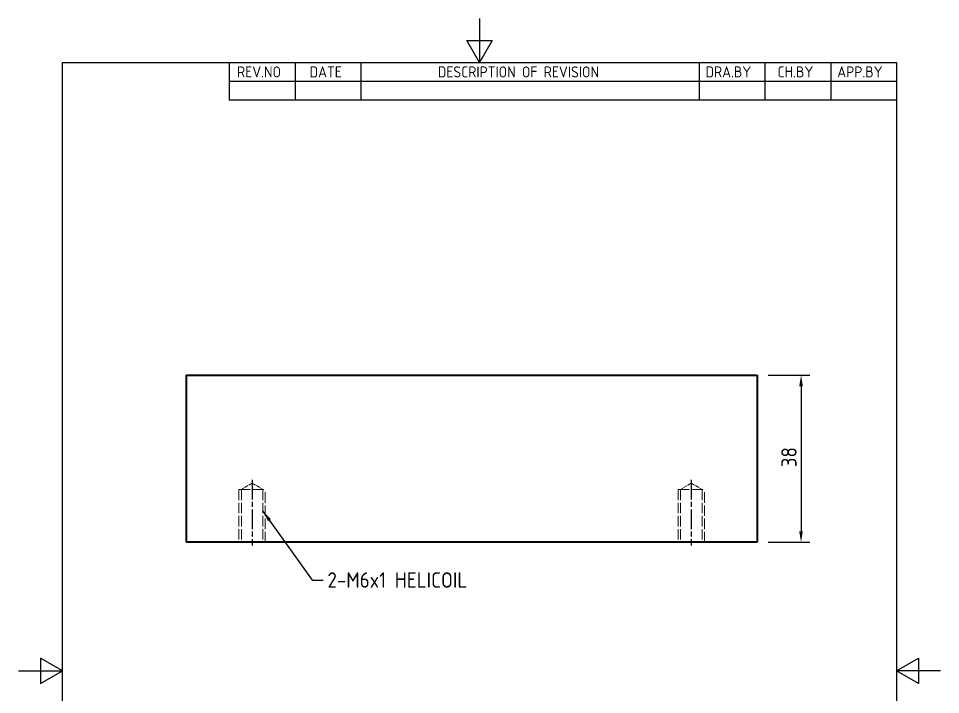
# Model space of a CAD drawing. Header units: millimetres. Extents: x 0 to 210, y 0 to 297.
# Drawn here: x 0 to 210, y 143.1 to 297 of the extents above; entities that cross this region are included whole.
import ezdxf

# ---------------------------------------------------------------- set-up
doc = ezdxf.new("R2010")
doc.units = ezdxf.units.MM
doc.linetypes.add('CHAIN', pattern=[0.35429999999999995, 0.2362, -0.0295, 0.0591, -0.0295])
doc.linetypes.add('DASHED', pattern=[0.2067, 0.1654, -0.0413])
doc.layers.get('0').update_dxf_attribs({"color": 3, "lineweight": 25})
for name, color, linetype, lineweight in [('가려진 것(ISO)', 2, 'DASHED', 18), ('가시적인 것(ISO)', 3, 'Continuous', 40), ('경계(ISO)', 7, 'Continuous', 25), ('기호(ISO)', 5, 'Continuous', 25), ('중심선(ISO)', 1, 'Continuous', 25), ('치수(ISO)', 2, 'Continuous', 25)]:
    doc.layers.add(name, color=color, linetype=linetype, lineweight=lineweight)
doc.styles.add('ISO Proportiona M2B', font='isocp.shx')
doc.styles.add('치수 텍스트_PSTEK_POSCO', font='isocp.shx')
doc.dimstyles.new('치수_PSTEK_POSCO', dxfattribs={"dimtxt": 3.5, "dimasz": 2.5, "dimexe": 2, "dimexo": 2.5, "dimgap": 1, "dimtad": 1, "dimrnd": 1e-08, "dimdsep": 46, "dimtxsty": '치수 텍스트_PSTEK_POSCO', "dimcen": 0.09, "dimdle": 10, "dimclrd": 7, "dimclre": 7, "dimclrt": 2, "dimadec": 1, "dimazin": 2, "dimtfac": 1, "dimtmove": 0, "dimatfit": 3, "dimfxl": 0, "dimtolj": 1, "dimlwd": -1, "dimlwe": -1, "dimarcsym": 0})
doc.dimstyles.new('치수_PSTEK_POSCO$7', dxfattribs={"dimtxt": 3.5, "dimasz": 2.5, "dimexe": 2, "dimexo": 2.5, "dimgap": 1, "dimtad": 1, "dimrnd": 1e-08, "dimdsep": 46, "dimtxsty": '치수 텍스트_PSTEK_POSCO', "dimcen": 0.09, "dimdle": 10, "dimclrd": 7, "dimclre": 7, "dimclrt": 2, "dimadec": 1, "dimazin": 2, "dimtfac": 1, "dimtmove": 0, "dimatfit": 3, "dimfxl": 0, "dimtolj": 1, "dimlwd": -1, "dimlwe": -1, "dimarcsym": 0})

# ---------------------------------------------------------------- blocks, each defined once
blk = doc.blocks.new('경계 Default Border')
at = {"layer": '경계(ISO)', "flags": 128}
for points in [[(105, 297.0000076293945), (105, 287.0000076293945), (102.1132469177246, 292.0000076293945), (107.8867530822754, 292.0000076293945), (105, 287.0000076293945)], [(10, 10), (10, 287.0000076293945), (200, 287.0000076293945), (200, 10), (10, 10)], [(0, 148.5000038146973), (10, 148.5000038146973), (5, 151.3867473602295), (5, 145.6132507324219), (10, 148.5000038146973)], [(210, 148.5000038146973), (200, 148.5000038146973), (205, 151.3867473602295), (205, 145.6132507324219), (200, 148.5000038146973)]]:
    blk.add_lwpolyline(points, dxfattribs=at)
blk = doc.blocks.new('리비전 내역')
at = {"layer": '기호(ISO)'}
for p, q in [((48.00000000000001, 287.0000076293945), (200, 287.0000076293945)), ((48.00000000000001, 287.0000076293945), (48.00000000000001, 282.7200076293945)), ((63.00000000000001, 287.0000076293945), (63.00000000000001, 282.7200076293945)), ((78, 287.0000076293945), (78, 282.7200076293945)), ((155, 287.0000076293945), (155, 282.7200076293945)), ((170, 287.0000076293945), (170, 282.7200076293945)), ((185, 287.0000076293945), (185, 282.7200076293945)), ((200, 287.0000076293945), (200, 282.7200076293945)), ((48.00000000000001, 282.7200076293945), (200, 282.7200076293945)), ((48.00000000000001, 282.7200076293945), (48.00000000000001, 278.4400076293945)), ((63.00000000000001, 282.7200076293945), (63.00000000000001, 278.4400076293945)), ((78, 282.7200076293945), (78, 278.4400076293945)), ((155, 282.7200076293945), (155, 278.4400076293945)), ((170, 282.7200076293945), (170, 278.4400076293945)), ((185, 282.7200076293945), (185, 278.4400076293945)), ((200, 282.7200076293945), (200, 278.4400076293945)), ((48.00000000000001, 278.4400076293945), (200, 278.4400076293945))]:
    blk.add_line(p, q, dxfattribs=at)
at = {"layer": '기호(ISO)', "color": 2, "char_height": 2.5, "attachment_point": 7, "style": 'ISO Proportiona M2B'}
for s, insert in [('REV.NO', (49.7871163682308, 283.5831900503393)), ('DATE', (66.31423177283666, 283.5831900503393)), ('DESCRIPTION OF REVISION', (95.50702043336295, 283.5831900503393)), ('DRA.BY', (156.4757339553203, 283.5831900503393)), ('CH.BY', (172.8642915086116, 283.5831900503393)), ('APP.BY', (186.4777339604403, 283.5831900503393))]:
    blk.add_mtext(s, dxfattribs=dict(at, insert=insert))
blk = doc.blocks.new('*D25')
at = {"layer": 'Defpoints', "color": 0, "transparency": 16777216}
for p in [(168.2260234844799, 215.7603765374483), (168.2260234844799, 177.7603765374483), (178.2260234844799, 177.7603765374483)]:
    blk.add_point(p, dxfattribs=at)
at = {"layer": '치수(ISO)', "color": 7, "transparency": 16777216}
for p, q in [((170.7260234844799, 215.7603765374483), (180.2260234844799, 215.7603765374483)), ((178.2260234844799, 213.2603765374483), (178.2260234844799, 180.2603765374483)), ((170.7260234844799, 177.7603765374483), (180.2260234844799, 177.7603765374483))]:
    blk.add_line(p, q, dxfattribs=at)
for points in [[(177.8093568178133, 213.2603765374483), (178.6426901511466, 213.2603765374483), (178.2260234844799, 215.7603765374483)], [(177.8093568178132, 180.2603765374483), (178.6426901511466, 180.2603765374483), (178.2260234844799, 177.7603765374483)]]:
    blk.add_solid(points, dxfattribs=at)
at = {"layer": '치수(ISO)', "color": 2, "transparency": 16777216, "insert": (175.4760234844799, 194.8353765374483), "char_height": 3.5, "attachment_point": 4, "rotation": 90, "style": '치수 텍스트_PSTEK_POSCO'}
blk.add_mtext('\\A1;38', dxfattribs=at)

msp = doc.modelspace()

# ---------------------------------------------------------------- linework, layer by layer
at = {"layer": '가려진 것(ISO)', "ltscale": 5.462890148162842}
for p, q in [((53.22602348447981, 191.2375923693253), (50.76752348447982, 189.7603765374461)), ((53.22602348447981, 191.2375923693253), (55.68452348447981, 189.7603765374461)), ((153.2260234844798, 191.2375923693253), (150.7675234844798, 189.7603765374461)), ((153.2260234844798, 191.2375923693253), (155.6845234844798, 189.7603765374461))]:
    msp.add_line(p, q, dxfattribs=at)
at = {"layer": '가려진 것(ISO)', "ltscale": 14.5137882232666}
for p, q in [((50.22602348447982, 189.7603765374461), (50.22602348447982, 177.7603765374461)), ((50.76752348447982, 189.7603765374461), (50.76752348447982, 177.7603765374461)), ((55.68452348447981, 189.7603765374461), (55.68452348447981, 177.7603765374461)), ((56.22602348447981, 177.7603765374461), (56.22602348447981, 189.7603765374461)), ((150.2260234844798, 189.7603765374461), (150.2260234844798, 177.7603765374461)), ((150.7675234844798, 189.7603765374461), (150.7675234844798, 177.7603765374461)), ((155.6845234844798, 189.7603765374461), (155.6845234844798, 177.7603765374461)), ((156.2260234844798, 177.7603765374461), (156.2260234844798, 189.7603765374461))]:
    msp.add_line(p, q, dxfattribs=at)
at = {"layer": '가려진 것(ISO)', "ltscale": 15.19880294799805}
for p, q in [((50.22602348447982, 189.7603765374461), (56.22602348447981, 189.7603765374461)), ((150.2260234844798, 189.7603765374461), (156.2260234844798, 189.7603765374461))]:
    msp.add_line(p, q, dxfattribs=at)
at = {"layer": '가시적인 것(ISO)'}
for p, q in [((38.22602348447985, 215.7603765374483), (38.22602348447985, 177.7603765374483)), ((38.22602348447985, 215.7603765374483), (168.2260234844799, 215.7603765374483)), ((168.2260234844799, 215.7603765374483), (168.2260234844799, 177.7603765374483)), ((168.2260234844799, 177.7603765374483), (38.22602348447985, 177.7603765374483))]:
    msp.add_line(p, q, dxfattribs=at)
at = {"layer": '중심선(ISO)', "linetype": 'CHAIN', "ltscale": 19.05165100097656}
for p, q in [((53.22602348447981, 191.9875923693254), (53.22602348447981, 177.0103765374461)), ((153.2260234844798, 191.9875923693254), (153.2260234844798, 177.0103765374461))]:
    msp.add_line(p, q, dxfattribs=at)

# ---------------------------------------------------------------- block references
msp.add_blockref('경계 Default Border', (0, 0))
at = {"layer": '기호(ISO)'}
msp.add_blockref('리비전 내역', (0, 0), dxfattribs=at)

# ---------------------------------------------------------------- texts
at = {"layer": '기호(ISO)', "color": 2, "insert": (70.37533395117393, 169.1643940388136), "char_height": 3.499999940395355, "width": 37.71790027618408, "attachment_point": 4, "line_spacing_factor": 0.612500011920929, "style": '치수 텍스트_PSTEK_POSCO'}
msp.add_mtext('{2-M6x1 HELICOIL}', dxfattribs=at)

# ---------------------------------------------------------------- dimensions: what is measured, and where the dimension line sits
at = {"layer": '치수(ISO)', "color": 7}
dim = msp.add_linear_dim(base=(178.2260234844799, 177.7603765374483), p1=(168.2260234844799, 215.7603765374483), p2=(168.2260234844799, 177.7603765374483), angle=90, dimstyle='치수_PSTEK_POSCO', override={"dimdec": 2, "dimtp": 0, "dimtm": -0, "dimtdec": 2, "dimtofl": 0, "dimatfit": 1}, dxfattribs=at)
dim.commit()
dim.dimension.update_dxf_attribs({"geometry": '*D25', "text_midpoint": (178.2260234844799, 196.7603765374483), "dimtype": 160})

# ---------------------------------------------------------------- leaders
at = {"layer": '기호(ISO)', "color": 7, "annotation_type": 0, "has_hookline": 1, "hookline_direction": 0, "text_width": 32.63887739691914}
msp.add_leader([(55.68452348447981, 184.8322930445852), (66.87533395117393, 169.1643940388136), (69.37533395117393, 169.1643940388136)], dimstyle='치수_PSTEK_POSCO$7', override={"dimtad": 0}, dxfattribs=at)

doc.saveas('drawing.dxf')
